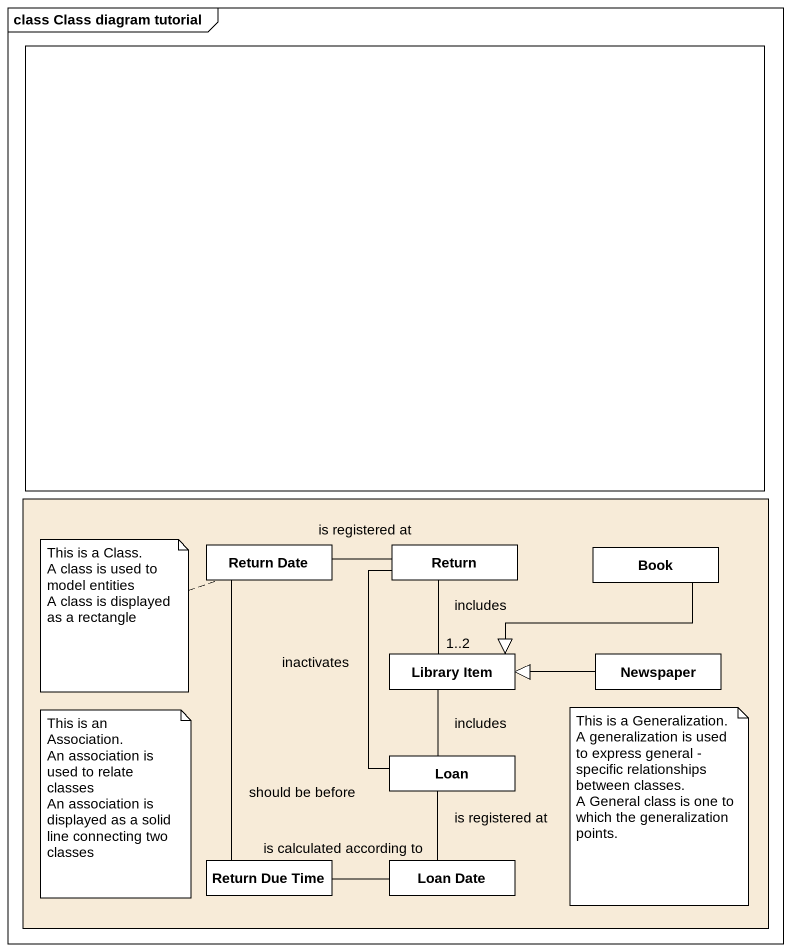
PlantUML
@startuml
mainframe class Class diagram tutorial
allowmixing
hide circle
hide empty members
rectangle " " as rectangle1
rectangle " " as rectangle2 #F7EBD8 {
  class "Return Date" as Return_Date
  class "Return" as Return_
  class Book
  class "Library Item" as Library_Item
  class Newspaper
  class Loan
  class "Return Due Time" as Return_Due_Time
  class "Loan Date" as Loan_Date
}
Return_Date -right- Return_ : is registered at
Book -left-|> Library_Item
Library_Item "1..2" -up- Return_ : includes
Library_Item -- Loan : includes
Newspaper -left-|> Library_Item
Loan -up- Return_ : inactivates
Return_Due_Time -up- Return_Date : should be before
Loan_Date -up- Loan : is registered at
Loan_Date -left- Return_Due_Time : is calculated according to
note left of Return_Date
  This is a Class.
  A class is used to model entities
  A class is displayed as a rectangle
end note
note as N2
  This is an Association.
  An association is used to relate classes
  An association is displayed as a solid line connecting two classes
end note
note as N3
  This is a Generalization.
  A generalization is used to express general - specific relationships between classes.
  A General class is one to which the generalization points.
end note
@enduml
